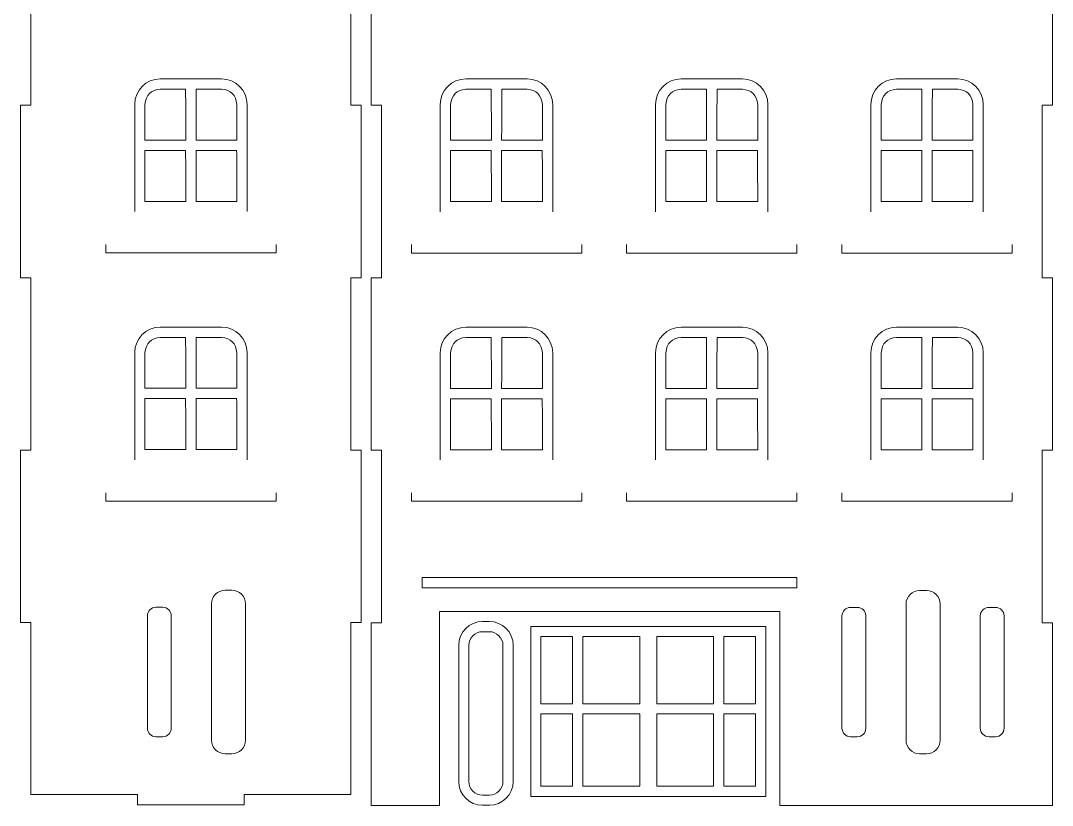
# Model space of a CAD drawing. Header units: millimetres. Extents: x -494 to 494, y -418 to 418.
# Drawn here: x 190.8 to 493.7, y -46.9 to 183.7 of the extents above; entities that cross this region are included whole.
import ezdxf

# ---------------------------------------------------------------- set-up
doc = ezdxf.new("R2010")
doc.units = ezdxf.units.MM
doc.header["$MEASUREMENT"] = 0

msp = doc.modelspace()

# ---------------------------------------------------------------- linework, layer by layer
at = {"lineweight": 9}
for points, knots in [([(193.7939, 412.1697), (193.7939, 412.1697), (193.7939, 361.4997), (193.7939, 361.4997), (193.7939, 361.4997), (193.7939, 361.4997), (190.7939, 361.4997), (190.7939, 361.4997), (190.7939, 361.4997), (190.7939, 361.4997), (190.7939, 320.8397), (190.7939, 320.8397), (190.7939, 320.8397), (190.7939, 320.8397), (193.7939, 320.8397), (193.7939, 320.8397), (193.7939, 320.8397), (193.7939, 320.8397), (193.7939, 260.1697), (193.7939, 260.1697), (193.7939, 260.1697), (193.7939, 260.1697), (190.7939, 260.1697), (190.7939, 260.1697), (190.7939, 260.1697), (190.7939, 260.1697), (190.7939, 209.4997), (190.7939, 209.4997), (190.7939, 209.4997), (190.7939, 209.4997), (193.7939, 209.4997), (193.7939, 209.4997), (193.7939, 209.4997), (193.7939, 209.4997), (193.7939, 158.8397), (193.7939, 158.8397), (193.7939, 158.8397), (193.7939, 158.8397), (190.7939, 158.8397), (190.7939, 158.8397), (190.7939, 158.8397), (190.7939, 158.8397), (190.7939, 108.1697), (190.7939, 108.1697), (190.7939, 108.1697), (190.7939, 108.1697), (193.7939, 108.1697), (193.7939, 108.1697), (193.7939, 108.1697), (193.7939, 108.1697), (193.7939, 57.4997), (193.7939, 57.4997), (193.7939, 57.4997), (193.7939, 57.4997), (190.7939, 57.4997), (190.7939, 57.4997), (190.7939, 57.4997), (190.7939, 57.4997), (190.7939, 6.8397), (190.7939, 6.8397), (190.7939, 6.8397), (190.7939, 6.8397), (193.7939, 6.8397), (193.7939, 6.8397), (193.7939, 6.8397), (193.7939, 6.8397), (193.7939, -43.6903), (193.7939, -43.6903), (193.7939, -43.6903), (193.7939, -43.6903), (225.1239, -43.6903), (225.1239, -43.6903), (225.1239, -43.6903), (225.1239, -43.6903), (225.1239, -46.6903), (225.1239, -46.6903), (225.1239, -46.6903), (225.1239, -46.6903), (256.4539, -46.6903), (256.4539, -46.6903), (256.4539, -46.6903), (256.4539, -46.6903), (256.4539, -43.6903), (256.4539, -43.6903), (256.4539, -43.6903), (256.4539, -43.6903), (287.7939, -43.6903), (287.7939, -43.6903), (287.7939, -43.6903), (287.7939, -43.6903), (287.7939, 6.8397), (287.7939, 6.8397), (287.7939, 6.8397), (287.7939, 6.8397), (290.7939, 6.8397), (290.7939, 6.8397), (290.7939, 6.8397), (290.7939, 6.8397), (290.7939, 57.4997), (290.7939, 57.4997), (290.7939, 57.4997), (290.7939, 57.4997), (287.7939, 57.4997), (287.7939, 57.4997), (287.7939, 57.4997), (287.7939, 57.4997), (287.7939, 108.1697), (287.7939, 108.1697), (287.7939, 108.1697), (287.7939, 108.1697), (290.7939, 108.1697), (290.7939, 108.1697), (290.7939, 108.1697), (290.7939, 108.1697), (290.7939, 158.8397), (290.7939, 158.8397), (290.7939, 158.8397), (290.7939, 158.8397), (287.7939, 158.8397), (287.7939, 158.8397), (287.7939, 158.8397), (287.7939, 158.8397), (287.7939, 209.4997), (287.7939, 209.4997), (287.7939, 209.4997), (287.7939, 209.4997), (290.7939, 209.4997), (290.7939, 209.4997), (290.7939, 209.4997), (290.7939, 209.4997), (290.7939, 260.1697), (290.7939, 260.1697), (290.7939, 260.1697), (290.7939, 260.1697), (287.7939, 260.1697), (287.7939, 260.1697), (287.7939, 260.1697), (287.7939, 260.1697), (287.7939, 320.8397), (287.7939, 320.8397), (287.7939, 320.8397), (287.7939, 320.8397), (290.7939, 320.8397), (290.7939, 320.8397), (290.7939, 320.8397), (290.7939, 320.8397), (290.7939, 361.4997), (290.7939, 361.4997), (290.7939, 361.4997), (290.7939, 361.4997), (287.7939, 361.4997), (287.7939, 361.4997), (287.7939, 361.4997), (287.7939, 361.4997), (287.7939, 412.1697), (287.7939, 412.1697), (287.7939, 412.1697), (287.7939, 412.1697), (290.7939, 412.1697), (290.7939, 412.1697), (290.7939, 412.1697), (290.7939, 412.1697), (290.7939, 418.1697), (290.7939, 418.1697), (290.7939, 418.1697), (290.7939, 418.1697), (256.4539, 418.1697), (256.4539, 418.1697), (256.4539, 418.1697), (256.4539, 418.1697), (256.4539, 412.1697), (256.4539, 412.1697), (256.4539, 412.1697), (256.4539, 412.1697), (225.1239, 412.1697), (225.1239, 412.1697), (225.1239, 412.1697), (225.1239, 412.1697), (225.1239, 418.1697), (225.1239, 418.1697), (225.1239, 418.1697), (225.1239, 418.1697), (190.7939, 418.1697), (190.7939, 418.1697), (190.7939, 418.1697), (190.7939, 418.1697), (190.7939, 412.1697), (190.7939, 412.1697), (190.7939, 412.1697), (190.7939, 412.1697), (193.7939, 412.1697), (193.7939, 412.1697)], [0, 0, 0, 0, 0.02040816, 0.02040816, 0.02040816, 0.02040816, 0.04081633, 0.04081633, 0.04081633, 0.04081633, 0.06122449, 0.06122449, 0.06122449, 0.06122449, 0.08163265, 0.08163265, 0.08163265, 0.08163265, 0.10204082, 0.10204082, 0.10204082, 0.10204082, 0.12244898, 0.12244898, 0.12244898, 0.12244898, 0.14285714, 0.14285714, 0.14285714, 0.14285714, 0.16326531, 0.16326531, 0.16326531, 0.16326531, 0.18367347, 0.18367347, 0.18367347, 0.18367347, 0.20408163, 0.20408163, 0.20408163, 0.20408163, 0.2244898, 0.2244898, 0.2244898, 0.2244898, 0.24489796, 0.24489796, 0.24489796, 0.24489796, 0.26530612, 0.26530612, 0.26530612, 0.26530612, 0.28571429, 0.28571429, 0.28571429, 0.28571429, 0.30612245, 0.30612245, 0.30612245, 0.30612245, 0.32653061, 0.32653061, 0.32653061, 0.32653061, 0.34693878, 0.34693878, 0.34693878, 0.34693878, 0.36734694, 0.36734694, 0.36734694, 0.36734694, 0.3877551, 0.3877551, 0.3877551, 0.3877551, 0.40816327, 0.40816327, 0.40816327, 0.40816327, 0.42857143, 0.42857143, 0.42857143, 0.42857143, 0.44897959, 0.44897959, 0.44897959, 0.44897959, 0.46938776, 0.46938776, 0.46938776, 0.46938776, 0.48979592, 0.48979592, 0.48979592, 0.48979592, 0.51020408, 0.51020408, 0.51020408, 0.51020408, 0.53061224, 0.53061224, 0.53061224, 0.53061224, 0.55102041, 0.55102041, 0.55102041, 0.55102041, 0.57142857, 0.57142857, 0.57142857, 0.57142857, 0.59183673, 0.59183673, 0.59183673, 0.59183673, 0.6122449, 0.6122449, 0.6122449, 0.6122449, 0.63265306, 0.63265306, 0.63265306, 0.63265306, 0.65306122, 0.65306122, 0.65306122, 0.65306122, 0.67346939, 0.67346939, 0.67346939, 0.67346939, 0.69387755, 0.69387755, 0.69387755, 0.69387755, 0.71428571, 0.71428571, 0.71428571, 0.71428571, 0.73469388, 0.73469388, 0.73469388, 0.73469388, 0.75510204, 0.75510204, 0.75510204, 0.75510204, 0.7755102, 0.7755102, 0.7755102, 0.7755102, 0.79591837, 0.79591837, 0.79591837, 0.79591837, 0.81632653, 0.81632653, 0.81632653, 0.81632653, 0.83673469, 0.83673469, 0.83673469, 0.83673469, 0.85714286, 0.85714286, 0.85714286, 0.85714286, 0.87755102, 0.87755102, 0.87755102, 0.87755102, 0.89795918, 0.89795918, 0.89795918, 0.89795918, 0.91836735, 0.91836735, 0.91836735, 0.91836735, 0.93877551, 0.93877551, 0.93877551, 0.93877551, 0.95918367, 0.95918367, 0.95918367, 0.95918367, 1, 1, 1, 1]), ([(293.7409, 6.8098), (293.7409, 6.8098), (293.7409, -46.8502), (293.7409, -46.8502), (293.7409, -46.8502), (293.7409, -46.8502), (313.7409, -46.8502), (313.7409, -46.8502), (313.7409, -46.8502), (313.7409, -46.8502), (313.7409, 10.1498), (313.7409, 10.1498), (313.7409, 10.1498), (313.7409, 10.1498), (413.7409, 10.1498), (413.7409, 10.1498), (413.7409, 10.1498), (413.7409, 10.1498), (413.7409, -46.8502), (413.7409, -46.8502), (413.7409, -46.8502), (413.7409, -46.8502), (493.7409, -46.8502), (493.7409, -46.8502), (493.7409, -46.8502), (493.7409, -46.8502), (493.7409, 6.8098), (493.7409, 6.8098), (493.7409, 6.8098), (493.7409, 6.8098), (490.7409, 6.8098), (490.7409, 6.8098), (490.7409, 6.8098), (490.7409, 6.8098), (490.7409, 57.4798), (490.7409, 57.4798), (490.7409, 57.4798), (490.7409, 57.4798), (493.7409, 57.4798), (493.7409, 57.4798), (493.7409, 57.4798), (493.7409, 57.4798), (493.7409, 108.1498), (493.7409, 108.1498), (493.7409, 108.1498), (493.7409, 108.1498), (490.7409, 108.1498), (490.7409, 108.1498), (490.7409, 108.1498), (490.7409, 108.1498), (490.7409, 158.8098), (490.7409, 158.8098), (490.7409, 158.8098), (490.7409, 158.8098), (493.7409, 158.8098), (493.7409, 158.8098), (493.7409, 158.8098), (493.7409, 158.8098), (493.7409, 209.4798), (493.7409, 209.4798), (493.7409, 209.4798), (493.7409, 209.4798), (490.7409, 209.4798), (490.7409, 209.4798), (490.7409, 209.4798), (490.7409, 209.4798), (490.7409, 260.1498), (490.7409, 260.1498), (490.7409, 260.1498), (490.7409, 260.1498), (493.7409, 260.1498), (493.7409, 260.1498), (493.7409, 260.1498), (493.7409, 260.1498), (493.7409, 320.8098), (493.7409, 320.8098), (493.7409, 320.8098), (493.7409, 320.8098), (490.7409, 320.8098), (490.7409, 320.8098), (490.7409, 320.8098), (490.7409, 320.8098), (490.7409, 361.4798), (490.7409, 361.4798), (490.7409, 361.4798), (490.7409, 361.4798), (493.7409, 361.4798), (493.7409, 361.4798), (493.7409, 361.4798), (493.7409, 361.4798), (493.7409, 412.1498), (493.7409, 412.1498), (493.7409, 412.1498), (493.7409, 412.1498), (490.7409, 412.1498), (490.7409, 412.1498), (490.7409, 412.1498), (490.7409, 412.1498), (490.7409, 418.1498), (490.7409, 418.1498), (490.7409, 418.1498), (490.7409, 418.1498), (463.0209, 418.1498), (463.0209, 418.1498), (463.0209, 418.1498), (463.0209, 418.1498), (463.0209, 412.1498), (463.0209, 412.1498), (463.0209, 412.1498), (463.0209, 412.1498), (435.3109, 412.1498), (435.3109, 412.1498), (435.3109, 412.1498), (435.3109, 412.1498), (435.3109, 418.1498), (435.3109, 418.1498), (435.3109, 418.1498), (435.3109, 418.1498), (407.6009, 418.1498), (407.6009, 418.1498), (407.6009, 418.1498), (407.6009, 418.1498), (407.6009, 412.1498), (407.6009, 412.1498), (407.6009, 412.1498), (407.6009, 412.1498), (379.8809, 412.1498), (379.8809, 412.1498), (379.8809, 412.1498), (379.8809, 412.1498), (379.8809, 418.1498), (379.8809, 418.1498), (379.8809, 418.1498), (379.8809, 418.1498), (352.1709, 418.1498), (352.1709, 418.1498), (352.1709, 418.1498), (352.1709, 418.1498), (352.1709, 412.1498), (352.1709, 412.1498), (352.1709, 412.1498), (352.1709, 412.1498), (324.4509, 412.1498), (324.4509, 412.1498), (324.4509, 412.1498), (324.4509, 412.1498), (324.4509, 418.1498), (324.4509, 418.1498), (324.4509, 418.1498), (324.4509, 418.1498), (296.7409, 418.1498), (296.7409, 418.1498), (296.7409, 418.1498), (296.7409, 418.1498), (296.7409, 412.1498), (296.7409, 412.1498), (296.7409, 412.1498), (296.7409, 412.1498), (293.7409, 412.1498), (293.7409, 412.1498), (293.7409, 412.1498), (293.7409, 412.1498), (293.7409, 361.4798), (293.7409, 361.4798), (293.7409, 361.4798), (293.7409, 361.4798), (296.7409, 361.4798), (296.7409, 361.4798), (296.7409, 361.4798), (296.7409, 361.4798), (296.7409, 320.8098), (296.7409, 320.8098), (296.7409, 320.8098), (296.7409, 320.8098), (293.7409, 320.8098), (293.7409, 320.8098), (293.7409, 320.8098), (293.7409, 320.8098), (293.7409, 260.1498), (293.7409, 260.1498), (293.7409, 260.1498), (293.7409, 260.1498), (296.7409, 260.1498), (296.7409, 260.1498), (296.7409, 260.1498), (296.7409, 260.1498), (296.7409, 209.4798), (296.7409, 209.4798), (296.7409, 209.4798), (296.7409, 209.4798), (293.7409, 209.4798), (293.7409, 209.4798), (293.7409, 209.4798), (293.7409, 209.4798), (293.7409, 158.8098), (293.7409, 158.8098), (293.7409, 158.8098), (293.7409, 158.8098), (296.7409, 158.8098), (296.7409, 158.8098), (296.7409, 158.8098), (296.7409, 158.8098), (296.7409, 108.1498), (296.7409, 108.1498), (296.7409, 108.1498), (296.7409, 108.1498), (293.7409, 108.1498), (293.7409, 108.1498), (293.7409, 108.1498), (293.7409, 108.1498), (293.7409, 57.4798), (293.7409, 57.4798), (293.7409, 57.4798), (293.7409, 57.4798), (296.7409, 57.4798), (296.7409, 57.4798), (296.7409, 57.4798), (296.7409, 57.4798), (296.7409, 6.8098), (296.7409, 6.8098), (296.7409, 6.8098), (296.7409, 6.8098), (293.7409, 6.8098), (293.7409, 6.8098)], [0, 0, 0, 0, 0.01754386, 0.01754386, 0.01754386, 0.01754386, 0.03508772, 0.03508772, 0.03508772, 0.03508772, 0.05263158, 0.05263158, 0.05263158, 0.05263158, 0.07017544, 0.07017544, 0.07017544, 0.07017544, 0.0877193, 0.0877193, 0.0877193, 0.0877193, 0.10526316, 0.10526316, 0.10526316, 0.10526316, 0.12280702, 0.12280702, 0.12280702, 0.12280702, 0.14035088, 0.14035088, 0.14035088, 0.14035088, 0.15789474, 0.15789474, 0.15789474, 0.15789474, 0.1754386, 0.1754386, 0.1754386, 0.1754386, 0.19298246, 0.19298246, 0.19298246, 0.19298246, 0.21052632, 0.21052632, 0.21052632, 0.21052632, 0.22807018, 0.22807018, 0.22807018, 0.22807018, 0.24561404, 0.24561404, 0.24561404, 0.24561404, 0.26315789, 0.26315789, 0.26315789, 0.26315789, 0.28070175, 0.28070175, 0.28070175, 0.28070175, 0.29824561, 0.29824561, 0.29824561, 0.29824561, 0.31578947, 0.31578947, 0.31578947, 0.31578947, 0.33333333, 0.33333333, 0.33333333, 0.33333333, 0.35087719, 0.35087719, 0.35087719, 0.35087719, 0.36842105, 0.36842105, 0.36842105, 0.36842105, 0.38596491, 0.38596491, 0.38596491, 0.38596491, 0.40350877, 0.40350877, 0.40350877, 0.40350877, 0.42105263, 0.42105263, 0.42105263, 0.42105263, 0.43859649, 0.43859649, 0.43859649, 0.43859649, 0.45614035, 0.45614035, 0.45614035, 0.45614035, 0.47368421, 0.47368421, 0.47368421, 0.47368421, 0.49122807, 0.49122807, 0.49122807, 0.49122807, 0.50877193, 0.50877193, 0.50877193, 0.50877193, 0.52631579, 0.52631579, 0.52631579, 0.52631579, 0.54385965, 0.54385965, 0.54385965, 0.54385965, 0.56140351, 0.56140351, 0.56140351, 0.56140351, 0.57894737, 0.57894737, 0.57894737, 0.57894737, 0.59649123, 0.59649123, 0.59649123, 0.59649123, 0.61403509, 0.61403509, 0.61403509, 0.61403509, 0.63157895, 0.63157895, 0.63157895, 0.63157895, 0.64912281, 0.64912281, 0.64912281, 0.64912281, 0.66666667, 0.66666667, 0.66666667, 0.66666667, 0.68421053, 0.68421053, 0.68421053, 0.68421053, 0.70175439, 0.70175439, 0.70175439, 0.70175439, 0.71929825, 0.71929825, 0.71929825, 0.71929825, 0.73684211, 0.73684211, 0.73684211, 0.73684211, 0.75438596, 0.75438596, 0.75438596, 0.75438596, 0.77192982, 0.77192982, 0.77192982, 0.77192982, 0.78947368, 0.78947368, 0.78947368, 0.78947368, 0.80701754, 0.80701754, 0.80701754, 0.80701754, 0.8245614, 0.8245614, 0.8245614, 0.8245614, 0.84210526, 0.84210526, 0.84210526, 0.84210526, 0.85964912, 0.85964912, 0.85964912, 0.85964912, 0.87719298, 0.87719298, 0.87719298, 0.87719298, 0.89473684, 0.89473684, 0.89473684, 0.89473684, 0.9122807, 0.9122807, 0.9122807, 0.9122807, 0.92982456, 0.92982456, 0.92982456, 0.92982456, 0.94736842, 0.94736842, 0.94736842, 0.94736842, 0.96491228, 0.96491228, 0.96491228, 0.96491228, 1, 1, 1, 1]), ([(227.3109, 159.0701), (227.3109, 151.07), (227.3109, 148.5914), (227.3109, 148.5914), (227.3109, 148.5914), (236.3109, 148.5915), (239.2892, 148.5915), (239.2892, 148.5915), (239.2892, 148.5915), (239.2892, 159.5915), (239.2234, 163.5701), (239.2234, 163.5701), (239.2234, 163.5701), (233.2233, 163.5701), (231.8108, 163.5701), (231.8108, 163.5701), (231.8108, 163.5701), (229.0917, 163.3199), (227.5917, 161.8199), (227.3109, 159.0701)], [0, 0, 0, 0, 0.16666667, 0.16666667, 0.16666667, 0.16666667, 0.33333333, 0.33333333, 0.33333333, 0.33333333, 0.5, 0.5, 0.5, 0.5, 0.66666667, 0.66666667, 0.66666667, 0.66666667, 1, 1, 1, 1]), ([(254.2893, 159.0701), (254.2893, 151.07), (254.2893, 148.5914), (254.2893, 148.5914), (254.2893, 148.5914), (245.2893, 148.5915), (242.311, 148.5915), (242.311, 148.5915), (242.311, 148.5915), (242.311, 159.5915), (242.3768, 163.5701), (242.3768, 163.5701), (242.3768, 163.5701), (248.3769, 163.5701), (249.7894, 163.5701), (249.7894, 163.5701), (249.7894, 163.5701), (252.5085, 163.3199), (254.0085, 161.8199), (254.2893, 159.0701)], [0, 0, 0, 0, 0.16666667, 0.16666667, 0.16666667, 0.16666667, 0.33333333, 0.33333333, 0.33333333, 0.33333333, 0.5, 0.5, 0.5, 0.5, 0.66666667, 0.66666667, 0.66666667, 0.66666667, 1, 1, 1, 1]), ([(317.0379, 159.0501), (317.0379, 151.05), (317.0379, 148.5714), (317.0379, 148.5714), (317.0379, 148.5714), (326.0379, 148.5715), (329.0162, 148.5715), (329.0162, 148.5715), (329.0162, 148.5715), (329.0162, 159.5715), (328.9504, 163.5501), (328.9504, 163.5501), (328.9504, 163.5501), (322.9503, 163.5501), (321.5378, 163.5501), (321.5378, 163.5501), (321.5378, 163.5501), (318.8187, 163.2999), (317.3187, 161.7999), (317.0379, 159.0501)], [0, 0, 0, 0, 0.16666667, 0.16666667, 0.16666667, 0.16666667, 0.33333333, 0.33333333, 0.33333333, 0.33333333, 0.5, 0.5, 0.5, 0.5, 0.66666667, 0.66666667, 0.66666667, 0.66666667, 1, 1, 1, 1]), ([(344.0163, 159.0501), (344.0163, 151.05), (344.0163, 148.5714), (344.0163, 148.5714), (344.0163, 148.5714), (335.0163, 148.5715), (332.038, 148.5715), (332.038, 148.5715), (332.038, 148.5715), (332.038, 159.5715), (332.1038, 163.5501), (332.1038, 163.5501), (332.1038, 163.5501), (338.1039, 163.5501), (339.5164, 163.5501), (339.5164, 163.5501), (339.5164, 163.5501), (342.2355, 163.2999), (343.7355, 161.7999), (344.0163, 159.0501)], [0, 0, 0, 0, 0.16666667, 0.16666667, 0.16666667, 0.16666667, 0.33333333, 0.33333333, 0.33333333, 0.33333333, 0.5, 0.5, 0.5, 0.5, 0.66666667, 0.66666667, 0.66666667, 0.66666667, 1, 1, 1, 1]), ([(380.2379, 159.0501), (380.2379, 151.05), (380.2379, 148.5714), (380.2379, 148.5714), (380.2379, 148.5714), (389.2379, 148.5715), (392.2162, 148.5715), (392.2162, 148.5715), (392.2162, 148.5715), (392.2162, 159.5715), (392.1504, 163.5501), (392.1504, 163.5501), (392.1504, 163.5501), (386.1503, 163.5501), (384.7378, 163.5501), (384.7378, 163.5501), (384.7378, 163.5501), (382.0187, 163.2999), (380.5187, 161.7999), (380.2379, 159.0501)], [0, 0, 0, 0, 0.16666667, 0.16666667, 0.16666667, 0.16666667, 0.33333333, 0.33333333, 0.33333333, 0.33333333, 0.5, 0.5, 0.5, 0.5, 0.66666667, 0.66666667, 0.66666667, 0.66666667, 1, 1, 1, 1]), ([(407.2163, 159.0501), (407.2163, 151.05), (407.2163, 148.5714), (407.2163, 148.5714), (407.2163, 148.5714), (398.2163, 148.5715), (395.238, 148.5715), (395.238, 148.5715), (395.238, 148.5715), (395.238, 159.5715), (395.3038, 163.5501), (395.3038, 163.5501), (395.3038, 163.5501), (401.3039, 163.5501), (402.7164, 163.5501), (402.7164, 163.5501), (402.7164, 163.5501), (405.4355, 163.2999), (406.9355, 161.7999), (407.2163, 159.0501)], [0, 0, 0, 0, 0.16666667, 0.16666667, 0.16666667, 0.16666667, 0.33333333, 0.33333333, 0.33333333, 0.33333333, 0.5, 0.5, 0.5, 0.5, 0.66666667, 0.66666667, 0.66666667, 0.66666667, 1, 1, 1, 1]), ([(443.4579, 159.0501), (443.4579, 151.05), (443.4579, 148.5714), (443.4579, 148.5714), (443.4579, 148.5714), (452.4579, 148.5715), (455.4362, 148.5715), (455.4362, 148.5715), (455.4362, 148.5715), (455.4362, 159.5715), (455.3704, 163.5501), (455.3704, 163.5501), (455.3704, 163.5501), (449.3703, 163.5501), (447.9578, 163.5501), (447.9578, 163.5501), (447.9578, 163.5501), (445.2387, 163.2999), (443.7387, 161.7999), (443.4579, 159.0501)], [0, 0, 0, 0, 0.16666667, 0.16666667, 0.16666667, 0.16666667, 0.33333333, 0.33333333, 0.33333333, 0.33333333, 0.5, 0.5, 0.5, 0.5, 0.66666667, 0.66666667, 0.66666667, 0.66666667, 1, 1, 1, 1]), ([(470.4363, 159.0501), (470.4363, 151.05), (470.4363, 148.5714), (470.4363, 148.5714), (470.4363, 148.5714), (461.4363, 148.5715), (458.458, 148.5715), (458.458, 148.5715), (458.458, 148.5715), (458.458, 159.5715), (458.5238, 163.5501), (458.5238, 163.5501), (458.5238, 163.5501), (464.5239, 163.5501), (465.9364, 163.5501), (465.9364, 163.5501), (465.9364, 163.5501), (468.6555, 163.2999), (470.1555, 161.7999), (470.4363, 159.0501)], [0, 0, 0, 0, 0.16666667, 0.16666667, 0.16666667, 0.16666667, 0.33333333, 0.33333333, 0.33333333, 0.33333333, 0.5, 0.5, 0.5, 0.5, 0.66666667, 0.66666667, 0.66666667, 0.66666667, 1, 1, 1, 1]), ([(227.3109, 145.5701), (227.3109, 137.57), (227.3109, 130.5914), (227.3109, 130.5914), (227.3109, 130.5914), (236.3109, 130.5915), (239.2892, 130.5915), (239.2892, 130.5915), (239.2892, 130.5915), (239.2892, 141.5915), (239.2234, 145.5701), (239.2234, 145.5701), (239.2234, 145.5701), (233.2233, 145.5701), (227.3109, 145.5701), (227.3109, 145.5701)], [0, 0, 0, 0, 0.2, 0.2, 0.2, 0.2, 0.4, 0.4, 0.4, 0.4, 0.6, 0.6, 0.6, 0.6, 1, 1, 1, 1]), ([(242.3109, 145.5701), (242.3109, 137.57), (242.3109, 130.5914), (242.3109, 130.5914), (242.3109, 130.5914), (251.3109, 130.5915), (254.2892, 130.5915), (254.2892, 130.5915), (254.2892, 130.5915), (254.2892, 141.5915), (254.2234, 145.5701), (254.2234, 145.5701), (254.2234, 145.5701), (248.2233, 145.5701), (242.3109, 145.5701), (242.3109, 145.5701)], [0, 0, 0, 0, 0.2, 0.2, 0.2, 0.2, 0.4, 0.4, 0.4, 0.4, 0.6, 0.6, 0.6, 0.6, 1, 1, 1, 1]), ([(317.0379, 145.5501), (317.0379, 137.55), (317.0379, 130.5714), (317.0379, 130.5714), (317.0379, 130.5714), (326.0379, 130.5715), (329.0162, 130.5715), (329.0162, 130.5715), (329.0162, 130.5715), (329.0162, 141.5715), (328.9504, 145.5501), (328.9504, 145.5501), (328.9504, 145.5501), (322.9503, 145.5501), (317.0379, 145.5501), (317.0379, 145.5501)], [0, 0, 0, 0, 0.2, 0.2, 0.2, 0.2, 0.4, 0.4, 0.4, 0.4, 0.6, 0.6, 0.6, 0.6, 1, 1, 1, 1]), ([(332.0379, 145.5501), (332.0379, 137.55), (332.0379, 130.5714), (332.0379, 130.5714), (332.0379, 130.5714), (341.0379, 130.5715), (344.0162, 130.5715), (344.0162, 130.5715), (344.0162, 130.5715), (344.0162, 141.5715), (343.9504, 145.5501), (343.9504, 145.5501), (343.9504, 145.5501), (337.9503, 145.5501), (332.0379, 145.5501), (332.0379, 145.5501)], [0, 0, 0, 0, 0.2, 0.2, 0.2, 0.2, 0.4, 0.4, 0.4, 0.4, 0.6, 0.6, 0.6, 0.6, 1, 1, 1, 1]), ([(380.2379, 145.5501), (380.2379, 137.55), (380.2379, 130.5714), (380.2379, 130.5714), (380.2379, 130.5714), (389.2379, 130.5715), (392.2162, 130.5715), (392.2162, 130.5715), (392.2162, 130.5715), (392.2162, 141.5715), (392.1504, 145.5501), (392.1504, 145.5501), (392.1504, 145.5501), (386.1503, 145.5501), (380.2379, 145.5501), (380.2379, 145.5501)], [0, 0, 0, 0, 0.2, 0.2, 0.2, 0.2, 0.4, 0.4, 0.4, 0.4, 0.6, 0.6, 0.6, 0.6, 1, 1, 1, 1]), ([(395.2379, 145.5501), (395.2379, 137.55), (395.2379, 130.5714), (395.2379, 130.5714), (395.2379, 130.5714), (404.2379, 130.5715), (407.2162, 130.5715), (407.2162, 130.5715), (407.2162, 130.5715), (407.2162, 141.5715), (407.1504, 145.5501), (407.1504, 145.5501), (407.1504, 145.5501), (401.1503, 145.5501), (395.2379, 145.5501), (395.2379, 145.5501)], [0, 0, 0, 0, 0.2, 0.2, 0.2, 0.2, 0.4, 0.4, 0.4, 0.4, 0.6, 0.6, 0.6, 0.6, 1, 1, 1, 1]), ([(443.4579, 145.5501), (443.4579, 137.55), (443.4579, 130.5714), (443.4579, 130.5714), (443.4579, 130.5714), (452.4579, 130.5715), (455.4362, 130.5715), (455.4362, 130.5715), (455.4362, 130.5715), (455.4362, 141.5715), (455.3704, 145.5501), (455.3704, 145.5501), (455.3704, 145.5501), (449.3703, 145.5501), (443.4579, 145.5501), (443.4579, 145.5501)], [0, 0, 0, 0, 0.2, 0.2, 0.2, 0.2, 0.4, 0.4, 0.4, 0.4, 0.6, 0.6, 0.6, 0.6, 1, 1, 1, 1]), ([(458.4579, 145.5501), (458.4579, 137.55), (458.4579, 130.5714), (458.4579, 130.5714), (458.4579, 130.5714), (467.4579, 130.5715), (470.4362, 130.5715), (470.4362, 130.5715), (470.4362, 130.5715), (470.4362, 141.5715), (470.3704, 145.5501), (470.3704, 145.5501), (470.3704, 145.5501), (464.3703, 145.5501), (458.4579, 145.5501), (458.4579, 145.5501)], [0, 0, 0, 0, 0.2, 0.2, 0.2, 0.2, 0.4, 0.4, 0.4, 0.4, 0.6, 0.6, 0.6, 0.6, 1, 1, 1, 1]), ([(227.3109, 86.1401), (227.3109, 78.14), (227.3109, 75.6614), (227.3109, 75.6614), (227.3109, 75.6614), (236.3109, 75.6615), (239.2892, 75.6615), (239.2892, 75.6615), (239.2892, 75.6615), (239.2892, 86.6615), (239.2234, 90.6401), (239.2234, 90.6401), (239.2234, 90.6401), (233.2233, 90.6401), (231.8108, 90.6401), (231.8108, 90.6401), (231.8108, 90.6401), (229.0917, 90.3899), (227.5917, 88.8899), (227.3109, 86.1401)], [0, 0, 0, 0, 0.16666667, 0.16666667, 0.16666667, 0.16666667, 0.33333333, 0.33333333, 0.33333333, 0.33333333, 0.5, 0.5, 0.5, 0.5, 0.66666667, 0.66666667, 0.66666667, 0.66666667, 1, 1, 1, 1]), ([(254.2893, 86.1401), (254.2893, 78.14), (254.2893, 75.6614), (254.2893, 75.6614), (254.2893, 75.6614), (245.2893, 75.6615), (242.311, 75.6615), (242.311, 75.6615), (242.311, 75.6615), (242.311, 86.6615), (242.3768, 90.6401), (242.3768, 90.6401), (242.3768, 90.6401), (248.3769, 90.6401), (249.7894, 90.6401), (249.7894, 90.6401), (249.7894, 90.6401), (252.5085, 90.3899), (254.0085, 88.8899), (254.2893, 86.1401)], [0, 0, 0, 0, 0.16666667, 0.16666667, 0.16666667, 0.16666667, 0.33333333, 0.33333333, 0.33333333, 0.33333333, 0.5, 0.5, 0.5, 0.5, 0.66666667, 0.66666667, 0.66666667, 0.66666667, 1, 1, 1, 1]), ([(317.0379, 86.1201), (317.0379, 78.12), (317.0379, 75.6414), (317.0379, 75.6414), (317.0379, 75.6414), (326.0379, 75.6415), (329.0162, 75.6415), (329.0162, 75.6415), (329.0162, 75.6415), (329.0162, 86.6415), (328.9504, 90.6201), (328.9504, 90.6201), (328.9504, 90.6201), (322.9503, 90.6201), (321.5378, 90.6201), (321.5378, 90.6201), (321.5378, 90.6201), (318.8187, 90.3699), (317.3187, 88.8699), (317.0379, 86.1201)], [0, 0, 0, 0, 0.16666667, 0.16666667, 0.16666667, 0.16666667, 0.33333333, 0.33333333, 0.33333333, 0.33333333, 0.5, 0.5, 0.5, 0.5, 0.66666667, 0.66666667, 0.66666667, 0.66666667, 1, 1, 1, 1]), ([(344.0163, 86.1201), (344.0163, 78.12), (344.0163, 75.6414), (344.0163, 75.6414), (344.0163, 75.6414), (335.0163, 75.6415), (332.038, 75.6415), (332.038, 75.6415), (332.038, 75.6415), (332.038, 86.6415), (332.1038, 90.6201), (332.1038, 90.6201), (332.1038, 90.6201), (338.1039, 90.6201), (339.5164, 90.6201), (339.5164, 90.6201), (339.5164, 90.6201), (342.2355, 90.3699), (343.7355, 88.8699), (344.0163, 86.1201)], [0, 0, 0, 0, 0.16666667, 0.16666667, 0.16666667, 0.16666667, 0.33333333, 0.33333333, 0.33333333, 0.33333333, 0.5, 0.5, 0.5, 0.5, 0.66666667, 0.66666667, 0.66666667, 0.66666667, 1, 1, 1, 1]), ([(380.2379, 86.1201), (380.2379, 78.12), (380.2379, 75.6414), (380.2379, 75.6414), (380.2379, 75.6414), (389.2379, 75.6415), (392.2162, 75.6415), (392.2162, 75.6415), (392.2162, 75.6415), (392.2162, 86.6415), (392.1504, 90.6201), (392.1504, 90.6201), (392.1504, 90.6201), (386.1503, 90.6201), (384.7378, 90.6201), (384.7378, 90.6201), (384.7378, 90.6201), (382.0187, 90.3699), (380.5187, 88.8699), (380.2379, 86.1201)], [0, 0, 0, 0, 0.16666667, 0.16666667, 0.16666667, 0.16666667, 0.33333333, 0.33333333, 0.33333333, 0.33333333, 0.5, 0.5, 0.5, 0.5, 0.66666667, 0.66666667, 0.66666667, 0.66666667, 1, 1, 1, 1]), ([(407.2163, 86.1201), (407.2163, 78.12), (407.2163, 75.6414), (407.2163, 75.6414), (407.2163, 75.6414), (398.2163, 75.6415), (395.238, 75.6415), (395.238, 75.6415), (395.238, 75.6415), (395.238, 86.6415), (395.3038, 90.6201), (395.3038, 90.6201), (395.3038, 90.6201), (401.3039, 90.6201), (402.7164, 90.6201), (402.7164, 90.6201), (402.7164, 90.6201), (405.4355, 90.3699), (406.9355, 88.8699), (407.2163, 86.1201)], [0, 0, 0, 0, 0.16666667, 0.16666667, 0.16666667, 0.16666667, 0.33333333, 0.33333333, 0.33333333, 0.33333333, 0.5, 0.5, 0.5, 0.5, 0.66666667, 0.66666667, 0.66666667, 0.66666667, 1, 1, 1, 1]), ([(443.4579, 86.1201), (443.4579, 78.12), (443.4579, 75.6414), (443.4579, 75.6414), (443.4579, 75.6414), (452.4579, 75.6415), (455.4362, 75.6415), (455.4362, 75.6415), (455.4362, 75.6415), (455.4362, 86.6415), (455.3704, 90.6201), (455.3704, 90.6201), (455.3704, 90.6201), (449.3703, 90.6201), (447.9578, 90.6201), (447.9578, 90.6201), (447.9578, 90.6201), (445.2387, 90.3699), (443.7387, 88.8699), (443.4579, 86.1201)], [0, 0, 0, 0, 0.16666667, 0.16666667, 0.16666667, 0.16666667, 0.33333333, 0.33333333, 0.33333333, 0.33333333, 0.5, 0.5, 0.5, 0.5, 0.66666667, 0.66666667, 0.66666667, 0.66666667, 1, 1, 1, 1]), ([(470.4363, 86.1201), (470.4363, 78.12), (470.4363, 75.6414), (470.4363, 75.6414), (470.4363, 75.6414), (461.4363, 75.6415), (458.458, 75.6415), (458.458, 75.6415), (458.458, 75.6415), (458.458, 86.6415), (458.5238, 90.6201), (458.5238, 90.6201), (458.5238, 90.6201), (464.5239, 90.6201), (465.9364, 90.6201), (465.9364, 90.6201), (465.9364, 90.6201), (468.6555, 90.3699), (470.1555, 88.8699), (470.4363, 86.1201)], [0, 0, 0, 0, 0.16666667, 0.16666667, 0.16666667, 0.16666667, 0.33333333, 0.33333333, 0.33333333, 0.33333333, 0.5, 0.5, 0.5, 0.5, 0.66666667, 0.66666667, 0.66666667, 0.66666667, 1, 1, 1, 1]), ([(227.3109, 72.6401), (227.3109, 64.64), (227.3109, 57.6614), (227.3109, 57.6614), (227.3109, 57.6614), (236.3109, 57.6615), (239.2892, 57.6615), (239.2892, 57.6615), (239.2892, 57.6615), (239.2892, 68.6615), (239.2234, 72.6401), (239.2234, 72.6401), (239.2234, 72.6401), (233.2233, 72.6401), (227.3109, 72.6401), (227.3109, 72.6401)], [0, 0, 0, 0, 0.2, 0.2, 0.2, 0.2, 0.4, 0.4, 0.4, 0.4, 0.6, 0.6, 0.6, 0.6, 1, 1, 1, 1]), ([(242.3109, 72.6401), (242.3109, 64.64), (242.3109, 57.6614), (242.3109, 57.6614), (242.3109, 57.6614), (251.3109, 57.6615), (254.2892, 57.6615), (254.2892, 57.6615), (254.2892, 57.6615), (254.2892, 68.6615), (254.2234, 72.6401), (254.2234, 72.6401), (254.2234, 72.6401), (248.2233, 72.6401), (242.3109, 72.6401), (242.3109, 72.6401)], [0, 0, 0, 0, 0.2, 0.2, 0.2, 0.2, 0.4, 0.4, 0.4, 0.4, 0.6, 0.6, 0.6, 0.6, 1, 1, 1, 1]), ([(317.0379, 72.6201), (317.0379, 64.62), (317.0379, 57.6414), (317.0379, 57.6414), (317.0379, 57.6414), (326.0379, 57.6415), (329.0162, 57.6415), (329.0162, 57.6415), (329.0162, 57.6415), (329.0162, 68.6415), (328.9504, 72.6201), (328.9504, 72.6201), (328.9504, 72.6201), (322.9503, 72.6201), (317.0379, 72.6201), (317.0379, 72.6201)], [0, 0, 0, 0, 0.2, 0.2, 0.2, 0.2, 0.4, 0.4, 0.4, 0.4, 0.6, 0.6, 0.6, 0.6, 1, 1, 1, 1]), ([(332.0379, 72.6201), (332.0379, 64.62), (332.0379, 57.6414), (332.0379, 57.6414), (332.0379, 57.6414), (341.0379, 57.6415), (344.0162, 57.6415), (344.0162, 57.6415), (344.0162, 57.6415), (344.0162, 68.6415), (343.9504, 72.6201), (343.9504, 72.6201), (343.9504, 72.6201), (337.9503, 72.6201), (332.0379, 72.6201), (332.0379, 72.6201)], [0, 0, 0, 0, 0.2, 0.2, 0.2, 0.2, 0.4, 0.4, 0.4, 0.4, 0.6, 0.6, 0.6, 0.6, 1, 1, 1, 1]), ([(380.2379, 72.6201), (380.2379, 64.62), (380.2379, 57.6414), (380.2379, 57.6414), (380.2379, 57.6414), (389.2379, 57.6415), (392.2162, 57.6415), (392.2162, 57.6415), (392.2162, 57.6415), (392.2162, 68.6415), (392.1504, 72.6201), (392.1504, 72.6201), (392.1504, 72.6201), (386.1503, 72.6201), (380.2379, 72.6201), (380.2379, 72.6201)], [0, 0, 0, 0, 0.2, 0.2, 0.2, 0.2, 0.4, 0.4, 0.4, 0.4, 0.6, 0.6, 0.6, 0.6, 1, 1, 1, 1]), ([(395.2379, 72.6201), (395.2379, 64.62), (395.2379, 57.6414), (395.2379, 57.6414), (395.2379, 57.6414), (404.2379, 57.6415), (407.2162, 57.6415), (407.2162, 57.6415), (407.2162, 57.6415), (407.2162, 68.6415), (407.1504, 72.6201), (407.1504, 72.6201), (407.1504, 72.6201), (401.1503, 72.6201), (395.2379, 72.6201), (395.2379, 72.6201)], [0, 0, 0, 0, 0.2, 0.2, 0.2, 0.2, 0.4, 0.4, 0.4, 0.4, 0.6, 0.6, 0.6, 0.6, 1, 1, 1, 1]), ([(443.4579, 72.6201), (443.4579, 64.62), (443.4579, 57.6414), (443.4579, 57.6414), (443.4579, 57.6414), (452.4579, 57.6415), (455.4362, 57.6415), (455.4362, 57.6415), (455.4362, 57.6415), (455.4362, 68.6415), (455.3704, 72.6201), (455.3704, 72.6201), (455.3704, 72.6201), (449.3703, 72.6201), (443.4579, 72.6201), (443.4579, 72.6201)], [0, 0, 0, 0, 0.2, 0.2, 0.2, 0.2, 0.4, 0.4, 0.4, 0.4, 0.6, 0.6, 0.6, 0.6, 1, 1, 1, 1]), ([(458.4579, 72.6201), (458.4579, 64.62), (458.4579, 57.6414), (458.4579, 57.6414), (458.4579, 57.6414), (467.4579, 57.6415), (470.4362, 57.6415), (470.4362, 57.6415), (470.4362, 57.6415), (470.4362, 68.6415), (470.3704, 72.6201), (470.3704, 72.6201), (470.3704, 72.6201), (464.3703, 72.6201), (458.4579, 72.6201), (458.4579, 72.6201)], [0, 0, 0, 0, 0.2, 0.2, 0.2, 0.2, 0.4, 0.4, 0.4, 0.4, 0.6, 0.6, 0.6, 0.6, 1, 1, 1, 1]), ([(418.7409, 20.0798), (418.7409, 20.0798), (308.7409, 20.0798), (308.7409, 20.0798), (308.7409, 20.0798), (308.7409, 20.0798), (308.7409, 17.0798), (308.7409, 17.0798), (308.7409, 17.0798), (308.7409, 17.0798), (418.7409, 17.0798), (418.7409, 17.0798), (418.7409, 17.0798), (418.7409, 17.0798), (418.7409, 20.0798), (418.7409, 20.0798)], [0, 0, 0, 0, 0.2, 0.2, 0.2, 0.2, 0.4, 0.4, 0.4, 0.4, 0.6, 0.6, 0.6, 0.6, 1, 1, 1, 1]), ([(250.8239, 16.33), (250.8239, 16.33), (252.8239, 16.33), (252.8239, 16.33), (252.8239, 16.33), (255.0239, 16.33), (256.8239, 14.53), (256.8239, 12.33), (256.8239, 12.33), (256.8239, 12.33), (256.8239, -27.67), (256.8239, -27.67), (256.8239, -27.67), (256.8239, -29.87), (255.0239, -31.67), (252.8239, -31.67), (252.8239, -31.67), (252.8239, -31.67), (250.8239, -31.67), (250.8239, -31.67), (250.8239, -31.67), (248.6239, -31.67), (246.8239, -29.87), (246.8239, -27.67), (246.8239, -27.67), (246.8239, -27.67), (246.8239, 12.33), (246.8239, 12.33), (246.8239, 12.33), (246.8239, 14.53), (248.6239, 16.33), (250.8239, 16.33)], [0, 0, 0, 0, 0.11111111, 0.11111111, 0.11111111, 0.11111111, 0.22222222, 0.22222222, 0.22222222, 0.22222222, 0.33333333, 0.33333333, 0.33333333, 0.33333333, 0.44444444, 0.44444444, 0.44444444, 0.44444444, 0.55555556, 0.55555556, 0.55555556, 0.55555556, 0.66666667, 0.66666667, 0.66666667, 0.66666667, 0.77777778, 0.77777778, 0.77777778, 0.77777778, 1, 1, 1, 1]), ([(454.7709, 16.3), (454.7709, 16.3), (456.7709, 16.3), (456.7709, 16.3), (456.7709, 16.3), (458.9709, 16.3), (460.7709, 14.5), (460.7709, 12.3), (460.7709, 12.3), (460.7709, 12.3), (460.7709, -27.7), (460.7709, -27.7), (460.7709, -27.7), (460.7709, -29.9), (458.9709, -31.7), (456.7709, -31.7), (456.7709, -31.7), (456.7709, -31.7), (454.7709, -31.7), (454.7709, -31.7), (454.7709, -31.7), (452.5709, -31.7), (450.7709, -29.9), (450.7709, -27.7), (450.7709, -27.7), (450.7709, -27.7), (450.7709, 12.3), (450.7709, 12.3), (450.7709, 12.3), (450.7709, 14.5), (452.5709, 16.3), (454.7709, 16.3)], [0, 0, 0, 0, 0.11111111, 0.11111111, 0.11111111, 0.11111111, 0.22222222, 0.22222222, 0.22222222, 0.22222222, 0.33333333, 0.33333333, 0.33333333, 0.33333333, 0.44444444, 0.44444444, 0.44444444, 0.44444444, 0.55555556, 0.55555556, 0.55555556, 0.55555556, 0.66666667, 0.66666667, 0.66666667, 0.66666667, 0.77777778, 0.77777778, 0.77777778, 0.77777778, 1, 1, 1, 1]), ([(232.5239, 11.33), (232.5239, 11.33), (230.5239, 11.33), (230.5239, 11.33), (230.5239, 11.33), (229.1509, 11.33), (228.0239, 10.203), (228.0239, 8.83), (228.0239, 8.83), (228.0239, 8.83), (228.0239, -24.17), (228.0239, -24.17), (228.0239, -24.17), (228.0239, -25.543), (229.1509, -26.67), (230.5239, -26.67), (230.5239, -26.67), (230.5239, -26.67), (232.5239, -26.67), (232.5239, -26.67), (232.5239, -26.67), (233.8969, -26.67), (235.0239, -25.543), (235.0239, -24.17), (235.0239, -24.17), (235.0239, -24.17), (235.0239, 8.83), (235.0239, 8.83), (235.0239, 8.83), (235.0239, 10.203), (233.8969, 11.33), (232.5239, 11.33)], [0, 0, 0, 0, 0.11111111, 0.11111111, 0.11111111, 0.11111111, 0.22222222, 0.22222222, 0.22222222, 0.22222222, 0.33333333, 0.33333333, 0.33333333, 0.33333333, 0.44444444, 0.44444444, 0.44444444, 0.44444444, 0.55555556, 0.55555556, 0.55555556, 0.55555556, 0.66666667, 0.66666667, 0.66666667, 0.66666667, 0.77777778, 0.77777778, 0.77777778, 0.77777778, 1, 1, 1, 1]), ([(436.4709, 11.3), (436.4709, 11.3), (434.4709, 11.3), (434.4709, 11.3), (434.4709, 11.3), (433.0979, 11.3), (431.9709, 10.173), (431.9709, 8.8), (431.9709, 8.8), (431.9709, 8.8), (431.9709, -24.2), (431.9709, -24.2), (431.9709, -24.2), (431.9709, -25.573), (433.0979, -26.7), (434.4709, -26.7), (434.4709, -26.7), (434.4709, -26.7), (436.4709, -26.7), (436.4709, -26.7), (436.4709, -26.7), (437.8439, -26.7), (438.9709, -25.573), (438.9709, -24.2), (438.9709, -24.2), (438.9709, -24.2), (438.9709, 8.8), (438.9709, 8.8), (438.9709, 8.8), (438.9709, 10.173), (437.8439, 11.3), (436.4709, 11.3)], [0, 0, 0, 0, 0.11111111, 0.11111111, 0.11111111, 0.11111111, 0.22222222, 0.22222222, 0.22222222, 0.22222222, 0.33333333, 0.33333333, 0.33333333, 0.33333333, 0.44444444, 0.44444444, 0.44444444, 0.44444444, 0.55555556, 0.55555556, 0.55555556, 0.55555556, 0.66666667, 0.66666667, 0.66666667, 0.66666667, 0.77777778, 0.77777778, 0.77777778, 0.77777778, 1, 1, 1, 1]), ([(475.0709, 11.3), (475.0709, 11.3), (477.0709, 11.3), (477.0709, 11.3), (477.0709, 11.3), (478.4459, 11.3), (479.5709, 10.175), (479.5709, 8.8), (479.5709, 8.8), (479.5709, 8.8), (479.5709, -24.2), (479.5709, -24.2), (479.5709, -24.2), (479.5709, -25.575), (478.4459, -26.7), (477.0709, -26.7), (477.0709, -26.7), (477.0709, -26.7), (475.0709, -26.7), (475.0709, -26.7), (475.0709, -26.7), (473.6959, -26.7), (472.5709, -25.575), (472.5709, -24.2), (472.5709, -24.2), (472.5709, -24.2), (472.5709, 8.8), (472.5709, 8.8), (472.5709, 8.8), (472.5709, 10.175), (473.6959, 11.3), (475.0709, 11.3)], [0, 0, 0, 0, 0.11111111, 0.11111111, 0.11111111, 0.11111111, 0.22222222, 0.22222222, 0.22222222, 0.22222222, 0.33333333, 0.33333333, 0.33333333, 0.33333333, 0.44444444, 0.44444444, 0.44444444, 0.44444444, 0.55555556, 0.55555556, 0.55555556, 0.55555556, 0.66666667, 0.66666667, 0.66666667, 0.66666667, 0.77777778, 0.77777778, 0.77777778, 0.77777778, 1, 1, 1, 1]), ([(328.419, 7.1739), (328.419, 7.1739), (326.419, 7.1739), (326.419, 7.1739), (326.419, 7.1739), (322.5671, 7.1739), (319.419, 4.0258), (319.419, 0.1739), (319.419, 0.1739), (319.419, 0.1739), (319.419, -39.8261), (319.419, -39.8261), (319.419, -39.8261), (319.419, -43.678), (322.5671, -46.8261), (326.419, -46.8261), (326.419, -46.8261), (326.419, -46.8261), (328.419, -46.8261), (328.419, -46.8261), (328.419, -46.8261), (332.2709, -46.8261), (335.419, -43.678), (335.419, -39.8261), (335.419, -39.8261), (335.419, -39.8261), (335.419, 0.1739), (335.419, 0.1739), (335.419, 0.1739), (335.419, 4.0258), (332.2709, 7.1739), (328.419, 7.1739)], [0, 0, 0, 0, 0.11111111, 0.11111111, 0.11111111, 0.11111111, 0.22222222, 0.22222222, 0.22222222, 0.22222222, 0.33333333, 0.33333333, 0.33333333, 0.33333333, 0.44444444, 0.44444444, 0.44444444, 0.44444444, 0.55555556, 0.55555556, 0.55555556, 0.55555556, 0.66666667, 0.66666667, 0.66666667, 0.66666667, 0.77777778, 0.77777778, 0.77777778, 0.77777778, 1, 1, 1, 1]), ([(328.419, 4.1739), (328.419, 4.1739), (326.419, 4.1739), (326.419, 4.1739), (326.419, 4.1739), (324.219, 4.1739), (322.419, 2.3739), (322.419, 0.1739), (322.419, 0.1739), (322.419, 0.1739), (322.419, -39.8261), (322.419, -39.8261), (322.419, -39.8261), (322.419, -42.0261), (324.219, -43.8261), (326.419, -43.8261), (326.419, -43.8261), (326.419, -43.8261), (328.419, -43.8261), (328.419, -43.8261), (328.419, -43.8261), (330.619, -43.8261), (332.419, -42.0261), (332.419, -39.8261), (332.419, -39.8261), (332.419, -39.8261), (332.419, 0.1739), (332.419, 0.1739), (332.419, 0.1739), (332.419, 2.3739), (330.619, 4.1739), (328.419, 4.1739)], [0, 0, 0, 0, 0.11111111, 0.11111111, 0.11111111, 0.11111111, 0.22222222, 0.22222222, 0.22222222, 0.22222222, 0.33333333, 0.33333333, 0.33333333, 0.33333333, 0.44444444, 0.44444444, 0.44444444, 0.44444444, 0.55555556, 0.55555556, 0.55555556, 0.55555556, 0.66666667, 0.66666667, 0.66666667, 0.66666667, 0.77777778, 0.77777778, 0.77777778, 0.77777778, 1, 1, 1, 1]), ([(409.567, 5.7447), (409.567, 5.7447), (340.567, 5.7447), (340.567, 5.7447), (340.567, 5.7447), (340.567, 5.7447), (340.567, -44.2553), (340.567, -44.2553), (340.567, -44.2553), (340.567, -44.2553), (409.567, -44.2553), (409.567, -44.2553), (409.567, -44.2553), (409.567, -44.2553), (409.567, 5.7447), (409.567, 5.7447)], [0, 0, 0, 0, 0.2, 0.2, 0.2, 0.2, 0.4, 0.4, 0.4, 0.4, 0.6, 0.6, 0.6, 0.6, 1, 1, 1, 1]), ([(352.867, 2.8047), (352.867, 2.8047), (343.567, 2.8047), (343.567, 2.8047), (343.567, 2.8047), (343.567, 2.8047), (343.567, -16.9853), (343.567, -16.9853), (343.567, -16.9853), (343.567, -16.9853), (352.867, -16.9853), (352.867, -16.9853), (352.867, -16.9853), (352.867, -16.9853), (352.867, 2.8047), (352.867, 2.8047)], [0, 0, 0, 0, 0.2, 0.2, 0.2, 0.2, 0.4, 0.4, 0.4, 0.4, 0.6, 0.6, 0.6, 0.6, 1, 1, 1, 1]), ([(372.567, 2.8047), (372.567, 2.8047), (355.867, 2.8047), (355.867, 2.8047), (355.867, 2.8047), (355.867, 2.8047), (355.867, -16.9853), (355.867, -16.9853), (355.867, -16.9853), (355.867, -16.9853), (372.567, -16.9853), (372.567, -16.9853), (372.567, -16.9853), (372.567, -16.9853), (372.567, 2.8047), (372.567, 2.8047)], [0, 0, 0, 0, 0.2, 0.2, 0.2, 0.2, 0.4, 0.4, 0.4, 0.4, 0.6, 0.6, 0.6, 0.6, 1, 1, 1, 1]), ([(394.267, 2.8047), (394.267, 2.8047), (377.567, 2.8047), (377.567, 2.8047), (377.567, 2.8047), (377.567, 2.8047), (377.567, -16.9853), (377.567, -16.9853), (377.567, -16.9853), (377.567, -16.9853), (394.267, -16.9853), (394.267, -16.9853), (394.267, -16.9853), (394.267, -16.9853), (394.267, 2.8047), (394.267, 2.8047)], [0, 0, 0, 0, 0.2, 0.2, 0.2, 0.2, 0.4, 0.4, 0.4, 0.4, 0.6, 0.6, 0.6, 0.6, 1, 1, 1, 1]), ([(406.567, 2.8047), (406.567, 2.8047), (397.267, 2.8047), (397.267, 2.8047), (397.267, 2.8047), (397.267, 2.8047), (397.267, -16.9853), (397.267, -16.9853), (397.267, -16.9853), (397.267, -16.9853), (406.567, -16.9853), (406.567, -16.9853), (406.567, -16.9853), (406.567, -16.9853), (406.567, 2.8047), (406.567, 2.8047)], [0, 0, 0, 0, 0.2, 0.2, 0.2, 0.2, 0.4, 0.4, 0.4, 0.4, 0.6, 0.6, 0.6, 0.6, 1, 1, 1, 1]), ([(343.567, -41.2553), (343.567, -41.2553), (352.867, -41.2553), (352.867, -41.2553), (352.867, -41.2553), (352.867, -41.2553), (352.867, -19.9753), (352.867, -19.9753), (352.867, -19.9753), (352.867, -19.9753), (343.567, -19.9753), (343.567, -19.9753), (343.567, -19.9753), (343.567, -19.9753), (343.567, -41.2553), (343.567, -41.2553)], [0, 0, 0, 0, 0.2, 0.2, 0.2, 0.2, 0.4, 0.4, 0.4, 0.4, 0.6, 0.6, 0.6, 0.6, 1, 1, 1, 1]), ([(355.867, -41.2553), (355.867, -41.2553), (372.567, -41.2553), (372.567, -41.2553), (372.567, -41.2553), (372.567, -41.2553), (372.567, -19.9753), (372.567, -19.9753), (372.567, -19.9753), (372.567, -19.9753), (355.867, -19.9753), (355.867, -19.9753), (355.867, -19.9753), (355.867, -19.9753), (355.867, -41.2553), (355.867, -41.2553)], [0, 0, 0, 0, 0.2, 0.2, 0.2, 0.2, 0.4, 0.4, 0.4, 0.4, 0.6, 0.6, 0.6, 0.6, 1, 1, 1, 1]), ([(377.567, -41.2553), (377.567, -41.2553), (394.267, -41.2553), (394.267, -41.2553), (394.267, -41.2553), (394.267, -41.2553), (394.267, -19.9753), (394.267, -19.9753), (394.267, -19.9753), (394.267, -19.9753), (377.567, -19.9753), (377.567, -19.9753), (377.567, -19.9753), (377.567, -19.9753), (377.567, -41.2553), (377.567, -41.2553)], [0, 0, 0, 0, 0.2, 0.2, 0.2, 0.2, 0.4, 0.4, 0.4, 0.4, 0.6, 0.6, 0.6, 0.6, 1, 1, 1, 1]), ([(406.567, -41.2553), (406.567, -41.2553), (406.567, -19.9753), (406.567, -19.9753), (406.567, -19.9753), (406.567, -19.9753), (397.267, -19.9753), (397.267, -19.9753), (397.267, -19.9753), (397.267, -19.9753), (397.267, -41.2553), (397.267, -41.2553), (397.267, -41.2553), (397.267, -41.2553), (406.567, -41.2553), (406.567, -41.2553)], [0, 0, 0, 0, 0.2, 0.2, 0.2, 0.2, 0.4, 0.4, 0.4, 0.4, 0.6, 0.6, 0.6, 0.6, 1, 1, 1, 1])]:
    msp.add_open_spline(points, degree=3, knots=knots, dxfattribs=at)
at = {"color": 5, "lineweight": 9}
for points, knots in [([(257.2893, 127.5701), (257.2893, 127.5701), (257.2893, 159.0701), (257.2893, 159.0701), (257.2893, 159.0701), (257.2893, 163.1951), (253.9143, 166.5701), (249.7894, 166.5701), (249.7894, 166.5701), (249.7894, 166.5701), (231.7893, 166.5701), (231.7893, 166.5701), (231.7893, 166.5701), (227.6644, 166.5701), (224.2893, 163.1951), (224.2893, 159.0701), (224.2893, 159.0701), (224.2893, 159.0701), (224.2893, 127.5701), (224.2893, 127.5701)], [0, 0, 0, 0, 0.16666667, 0.16666667, 0.16666667, 0.16666667, 0.33333333, 0.33333333, 0.33333333, 0.33333333, 0.5, 0.5, 0.5, 0.5, 0.66666667, 0.66666667, 0.66666667, 0.66666667, 1, 1, 1, 1]), ([(347.0163, 127.5501), (347.0163, 127.5501), (347.0163, 159.0501), (347.0163, 159.0501), (347.0163, 159.0501), (347.0163, 163.1751), (343.6413, 166.5501), (339.5164, 166.5501), (339.5164, 166.5501), (339.5164, 166.5501), (321.5163, 166.5501), (321.5163, 166.5501), (321.5163, 166.5501), (317.3914, 166.5501), (314.0163, 163.1751), (314.0163, 159.0501), (314.0163, 159.0501), (314.0163, 159.0501), (314.0163, 127.5501), (314.0163, 127.5501)], [0, 0, 0, 0, 0.16666667, 0.16666667, 0.16666667, 0.16666667, 0.33333333, 0.33333333, 0.33333333, 0.33333333, 0.5, 0.5, 0.5, 0.5, 0.66666667, 0.66666667, 0.66666667, 0.66666667, 1, 1, 1, 1]), ([(410.2163, 127.5501), (410.2163, 127.5501), (410.2163, 159.0501), (410.2163, 159.0501), (410.2163, 159.0501), (410.2163, 163.1751), (406.8413, 166.5501), (402.7164, 166.5501), (402.7164, 166.5501), (402.7164, 166.5501), (384.7163, 166.5501), (384.7163, 166.5501), (384.7163, 166.5501), (380.5914, 166.5501), (377.2163, 163.1751), (377.2163, 159.0501), (377.2163, 159.0501), (377.2163, 159.0501), (377.2163, 127.5501), (377.2163, 127.5501)], [0, 0, 0, 0, 0.16666667, 0.16666667, 0.16666667, 0.16666667, 0.33333333, 0.33333333, 0.33333333, 0.33333333, 0.5, 0.5, 0.5, 0.5, 0.66666667, 0.66666667, 0.66666667, 0.66666667, 1, 1, 1, 1]), ([(473.4363, 127.5501), (473.4363, 127.5501), (473.4363, 159.0501), (473.4363, 159.0501), (473.4363, 159.0501), (473.4363, 163.1751), (470.0613, 166.5501), (465.9364, 166.5501), (465.9364, 166.5501), (465.9364, 166.5501), (447.9363, 166.5501), (447.9363, 166.5501), (447.9363, 166.5501), (443.8114, 166.5501), (440.4363, 163.1751), (440.4363, 159.0501), (440.4363, 159.0501), (440.4363, 159.0501), (440.4363, 127.5501), (440.4363, 127.5501)], [0, 0, 0, 0, 0.16666667, 0.16666667, 0.16666667, 0.16666667, 0.33333333, 0.33333333, 0.33333333, 0.33333333, 0.5, 0.5, 0.5, 0.5, 0.66666667, 0.66666667, 0.66666667, 0.66666667, 1, 1, 1, 1]), ([(215.7929, 117.8888), (215.7929, 117.8888), (215.7929, 115.42), (215.7929, 115.42), (215.7929, 115.42), (215.7929, 115.42), (265.8237, 115.42), (265.8237, 115.42), (265.8237, 115.42), (265.8237, 115.42), (265.8237, 117.8888), (265.8237, 117.8888)], [0, 0, 0, 0, 0.25, 0.25, 0.25, 0.25, 0.5, 0.5, 0.5, 0.5, 1, 1, 1, 1]), ([(305.5199, 117.8688), (305.5199, 117.8688), (305.5199, 115.4), (305.5199, 115.4), (305.5199, 115.4), (305.5199, 115.4), (355.5507, 115.4), (355.5507, 115.4), (355.5507, 115.4), (355.5507, 115.4), (355.5507, 117.8688), (355.5507, 117.8688)], [0, 0, 0, 0, 0.25, 0.25, 0.25, 0.25, 0.5, 0.5, 0.5, 0.5, 1, 1, 1, 1]), ([(368.7199, 117.8688), (368.7199, 117.8688), (368.7199, 115.4), (368.7199, 115.4), (368.7199, 115.4), (368.7199, 115.4), (418.7507, 115.4), (418.7507, 115.4), (418.7507, 115.4), (418.7507, 115.4), (418.7507, 117.8688), (418.7507, 117.8688)], [0, 0, 0, 0, 0.25, 0.25, 0.25, 0.25, 0.5, 0.5, 0.5, 0.5, 1, 1, 1, 1]), ([(431.9399, 117.8688), (431.9399, 117.8688), (431.9399, 115.4), (431.9399, 115.4), (431.9399, 115.4), (431.9399, 115.4), (481.9707, 115.4), (481.9707, 115.4), (481.9707, 115.4), (481.9707, 115.4), (481.9707, 117.8688), (481.9707, 117.8688)], [0, 0, 0, 0, 0.25, 0.25, 0.25, 0.25, 0.5, 0.5, 0.5, 0.5, 1, 1, 1, 1]), ([(257.2893, 54.6401), (257.2893, 54.6401), (257.2893, 86.1401), (257.2893, 86.1401), (257.2893, 86.1401), (257.2893, 90.2651), (253.9143, 93.6401), (249.7894, 93.6401), (249.7894, 93.6401), (249.7894, 93.6401), (231.7893, 93.6401), (231.7893, 93.6401), (231.7893, 93.6401), (227.6644, 93.6401), (224.2893, 90.2651), (224.2893, 86.1401), (224.2893, 86.1401), (224.2893, 86.1401), (224.2893, 54.6401), (224.2893, 54.6401)], [0, 0, 0, 0, 0.16666667, 0.16666667, 0.16666667, 0.16666667, 0.33333333, 0.33333333, 0.33333333, 0.33333333, 0.5, 0.5, 0.5, 0.5, 0.66666667, 0.66666667, 0.66666667, 0.66666667, 1, 1, 1, 1]), ([(347.0163, 54.6201), (347.0163, 54.6201), (347.0163, 86.1201), (347.0163, 86.1201), (347.0163, 86.1201), (347.0163, 90.2451), (343.6413, 93.6201), (339.5164, 93.6201), (339.5164, 93.6201), (339.5164, 93.6201), (321.5163, 93.6201), (321.5163, 93.6201), (321.5163, 93.6201), (317.3914, 93.6201), (314.0163, 90.2451), (314.0163, 86.1201), (314.0163, 86.1201), (314.0163, 86.1201), (314.0163, 54.6201), (314.0163, 54.6201)], [0, 0, 0, 0, 0.16666667, 0.16666667, 0.16666667, 0.16666667, 0.33333333, 0.33333333, 0.33333333, 0.33333333, 0.5, 0.5, 0.5, 0.5, 0.66666667, 0.66666667, 0.66666667, 0.66666667, 1, 1, 1, 1]), ([(410.2163, 54.6201), (410.2163, 54.6201), (410.2163, 86.1201), (410.2163, 86.1201), (410.2163, 86.1201), (410.2163, 90.2451), (406.8413, 93.6201), (402.7164, 93.6201), (402.7164, 93.6201), (402.7164, 93.6201), (384.7163, 93.6201), (384.7163, 93.6201), (384.7163, 93.6201), (380.5914, 93.6201), (377.2163, 90.2451), (377.2163, 86.1201), (377.2163, 86.1201), (377.2163, 86.1201), (377.2163, 54.6201), (377.2163, 54.6201)], [0, 0, 0, 0, 0.16666667, 0.16666667, 0.16666667, 0.16666667, 0.33333333, 0.33333333, 0.33333333, 0.33333333, 0.5, 0.5, 0.5, 0.5, 0.66666667, 0.66666667, 0.66666667, 0.66666667, 1, 1, 1, 1]), ([(473.4363, 54.6201), (473.4363, 54.6201), (473.4363, 86.1201), (473.4363, 86.1201), (473.4363, 86.1201), (473.4363, 90.2451), (470.0613, 93.6201), (465.9364, 93.6201), (465.9364, 93.6201), (465.9364, 93.6201), (447.9363, 93.6201), (447.9363, 93.6201), (447.9363, 93.6201), (443.8114, 93.6201), (440.4363, 90.2451), (440.4363, 86.1201), (440.4363, 86.1201), (440.4363, 86.1201), (440.4363, 54.6201), (440.4363, 54.6201)], [0, 0, 0, 0, 0.16666667, 0.16666667, 0.16666667, 0.16666667, 0.33333333, 0.33333333, 0.33333333, 0.33333333, 0.5, 0.5, 0.5, 0.5, 0.66666667, 0.66666667, 0.66666667, 0.66666667, 1, 1, 1, 1]), ([(215.7929, 44.9588), (215.7929, 44.9588), (215.7929, 42.49), (215.7929, 42.49), (215.7929, 42.49), (215.7929, 42.49), (265.8237, 42.49), (265.8237, 42.49), (265.8237, 42.49), (265.8237, 42.49), (265.8237, 44.9588), (265.8237, 44.9588)], [0, 0, 0, 0, 0.25, 0.25, 0.25, 0.25, 0.5, 0.5, 0.5, 0.5, 1, 1, 1, 1]), ([(305.5199, 44.9388), (305.5199, 44.9388), (305.5199, 42.47), (305.5199, 42.47), (305.5199, 42.47), (305.5199, 42.47), (355.5507, 42.47), (355.5507, 42.47), (355.5507, 42.47), (355.5507, 42.47), (355.5507, 44.9388), (355.5507, 44.9388)], [0, 0, 0, 0, 0.25, 0.25, 0.25, 0.25, 0.5, 0.5, 0.5, 0.5, 1, 1, 1, 1]), ([(368.7199, 44.9388), (368.7199, 44.9388), (368.7199, 42.47), (368.7199, 42.47), (368.7199, 42.47), (368.7199, 42.47), (418.7507, 42.47), (418.7507, 42.47), (418.7507, 42.47), (418.7507, 42.47), (418.7507, 44.9388), (418.7507, 44.9388)], [0, 0, 0, 0, 0.25, 0.25, 0.25, 0.25, 0.5, 0.5, 0.5, 0.5, 1, 1, 1, 1]), ([(431.9399, 44.9388), (431.9399, 44.9388), (431.9399, 42.47), (431.9399, 42.47), (431.9399, 42.47), (431.9399, 42.47), (481.9707, 42.47), (481.9707, 42.47), (481.9707, 42.47), (481.9707, 42.47), (481.9707, 44.9388), (481.9707, 44.9388)], [0, 0, 0, 0, 0.25, 0.25, 0.25, 0.25, 0.5, 0.5, 0.5, 0.5, 1, 1, 1, 1])]:
    msp.add_open_spline(points, degree=3, knots=knots, dxfattribs=at)

doc.saveas('drawing.dxf')
